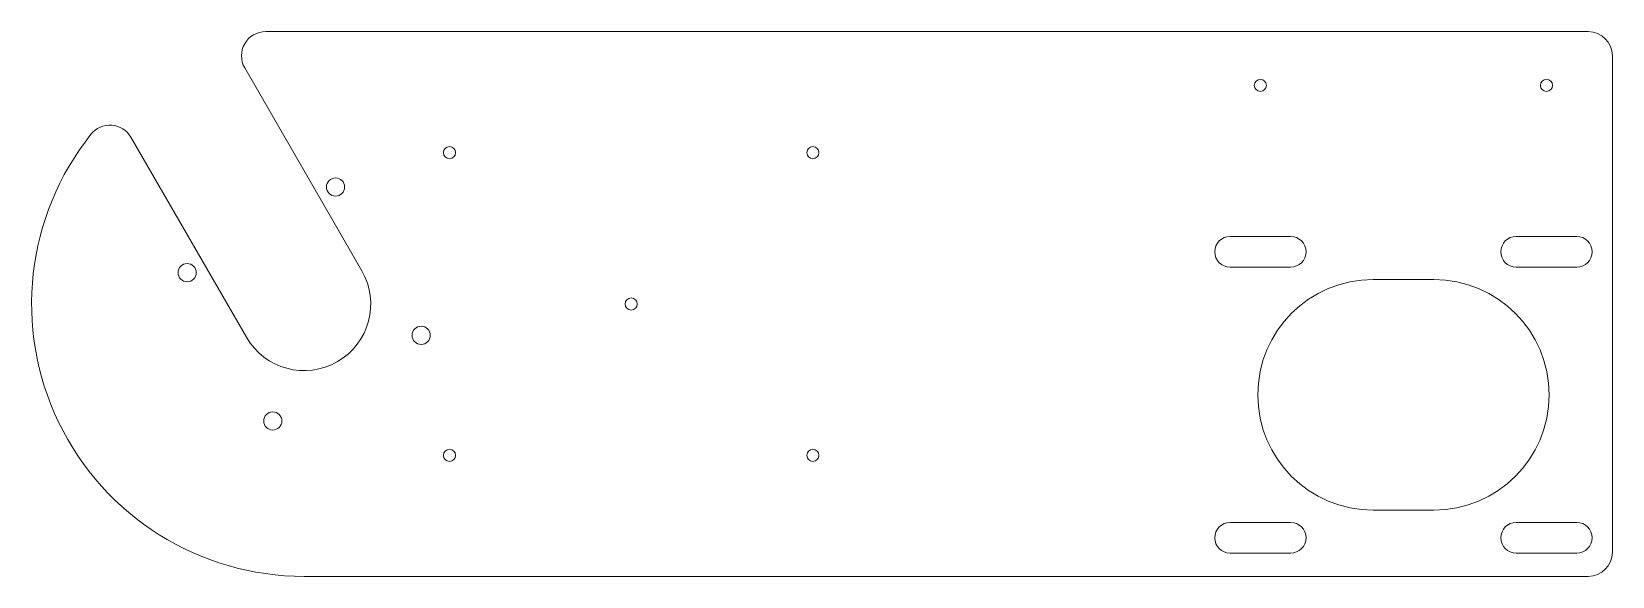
# Model space of a CAD drawing. Header units: millimetres. Extents: x -45 to 216, y -45 to 45.
import ezdxf

# ---------------------------------------------------------------- set-up
doc = ezdxf.new("R2010")
doc.units = ezdxf.units.MM
doc.layers.add('Motor Arm', color=7, linetype='CONTINUOUS', lineweight=0, true_color=0x000000)

msp = doc.modelspace()

# ---------------------------------------------------------------- linework, layer by layer
at = {"layer": 'Motor Arm'}
for p, q in [((-6.35, 45), (212, 45)), ((216, -41), (216, 41)), ((9.53, 5.5), (-9.81, 39)), ((-9.53, -5.5), (-28.61, 27.55)), ((152.88, 11.16), (162.88, 11.16)), ((200.12, 11.16), (210.12, 11.16)), ((162.88, 6.08), (152.88, 6.08)), ((210.12, 6.08), (200.12, 6.08)), ((186.5, 4.05), (176.5, 4.05)), ((152.88, -36.08), (162.88, -36.08)), ((186.5, -34.05), (176.5, -34.05)), ((210.12, -36.08), (200.12, -36.08)), ((162.88, -41.16), (152.88, -41.16)), ((200.12, -41.16), (210.12, -41.16)), ((0, -45), (212, -45))]:
    msp.add_line(p, q, dxfattribs=at)
for centre, radius in [((157.88, 36.12), 1), ((205.12, 36.12), 1), ((24, 25), 1), ((84, 25), 1), ((5.18, 19.32), 1.5), ((-19.32, 5.18), 1.5), ((54, 0), 1), ((19.32, -5.18), 1.5), ((-5.18, -19.32), 1.5), ((24, -25), 1), ((84, -25), 1)]:
    msp.add_circle(centre, radius, dxfattribs=at)
for centre, radius, start, end in [((-6.35, 41), 4, 90, 210), ((212, 41), 4, 0, 90), ((-32.07, 25.55), 4, 30, 141.4601), ((0, 0), 45, 141.4601, 270), ((152.88, 8.62), 2.54, 90, 270), ((162.88, 8.62), 2.54, 270, 90), ((200.12, 8.62), 2.54, 90, 270), ((210.12, 8.62), 2.54, 270, 90), ((0, 0), 11, 210, 30), ((176.5, -15), 19.05, 90, 270), ((186.5, -15), 19.05, 270, 90), ((152.88, -38.62), 2.54, 90, 270), ((162.88, -38.62), 2.54, 270, 90), ((200.12, -38.62), 2.54, 90, 270), ((210.12, -38.62), 2.54, 270, 90), ((212, -41), 4, 270, 0)]:
    msp.add_arc(centre, radius, start, end, dxfattribs=at)

doc.saveas('drawing.dxf')
